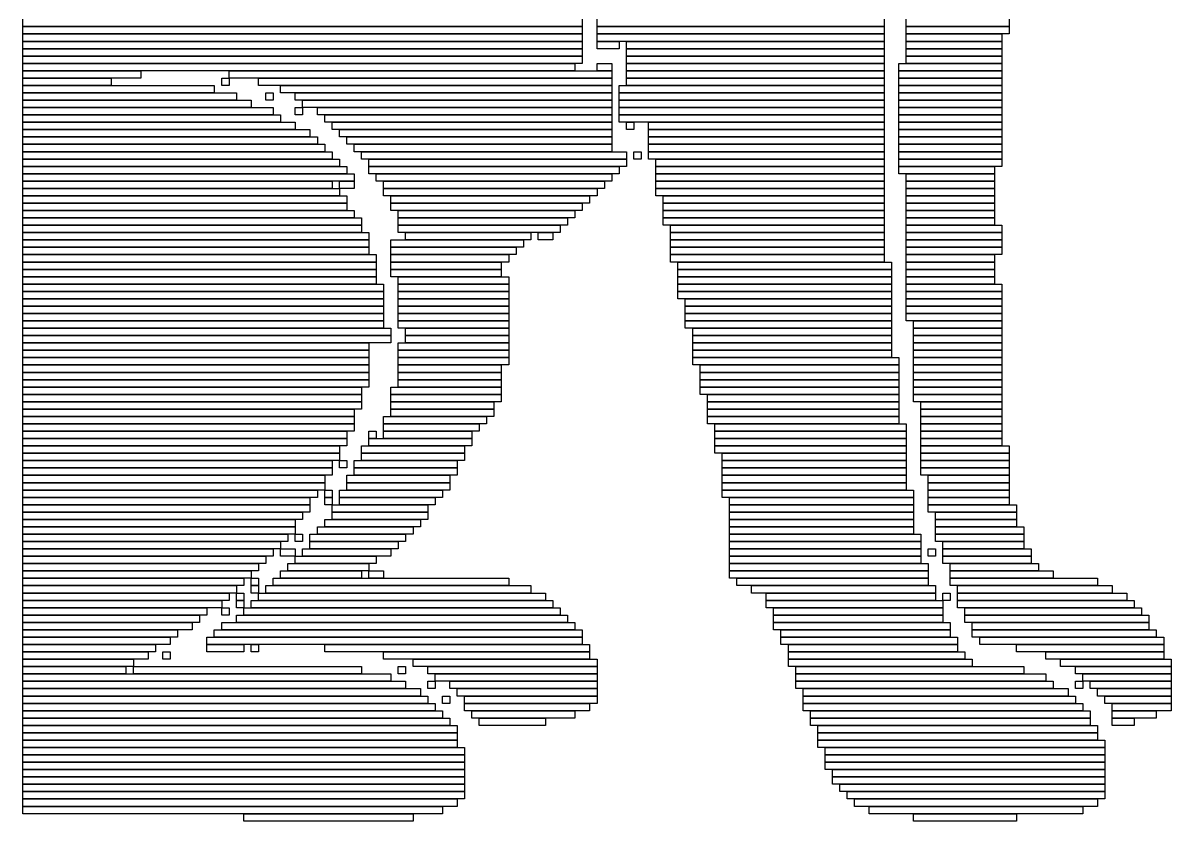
# Model space of a CAD drawing. Extents: x 414 to 589, y 325 to 686.
# Drawn here: x 414 to 570, y 325 to 433.5 of the extents above; entities that cross this region are included whole.
import ezdxf

# ---------------------------------------------------------------- set-up
doc = ezdxf.new("R2010")
doc.units = 0

msp = doc.modelspace()

# ---------------------------------------------------------------- linework, layer by layer
for p, q in [((414, 433), (414, 434)), ((490, 434), (490, 433)), ((492, 433), (492, 434)), ((531, 434), (531, 433)), ((534, 433), (534, 434)), ((548, 434), (548, 433)), ((490, 433), (414, 433)), ((414, 433), (490, 433)), ((414, 432), (414, 433)), ((490, 433), (490, 432)), ((531, 433), (492, 433)), ((492, 433), (531, 433)), ((492, 432), (492, 433)), ((531, 433), (531, 432)), ((548, 433), (534, 433)), ((534, 433), (548, 433)), ((534, 432), (534, 433)), ((548, 433), (548, 432)), ((490, 432), (414, 432)), ((414, 432), (490, 432)), ((414, 431), (414, 432)), ((490, 431), (414, 431)), ((414, 431), (490, 431)), ((414, 430), (414, 431)), ((490, 432), (490, 431)), ((490, 431), (490, 430)), ((531, 432), (492, 432)), ((492, 432), (531, 432)), ((492, 431), (492, 432)), ((531, 431), (492, 431)), ((492, 431), (495, 431)), ((492, 430), (492, 431)), ((495, 431), (495, 430)), ((496, 431), (531, 431)), ((496, 430), (496, 431)), ((531, 432), (531, 431)), ((531, 431), (531, 430)), ((548, 432), (534, 432)), ((534, 432), (547, 432)), ((534, 431), (534, 432)), ((547, 431), (534, 431)), ((534, 431), (547, 431)), ((534, 430), (534, 431)), ((547, 432), (547, 431)), ((547, 431), (547, 430)), ((490, 430), (414, 430)), ((414, 430), (490, 430)), ((414, 429), (414, 430)), ((490, 429), (414, 429)), ((414, 429), (490, 429)), ((414, 428), (414, 429)), ((490, 430), (490, 429)), ((490, 429), (490, 428)), ((495, 430), (492, 430)), ((531, 430), (496, 430)), ((496, 430), (531, 430)), ((496, 429), (496, 430)), ((531, 429), (496, 429)), ((496, 429), (531, 429)), ((496, 428), (496, 429)), ((531, 430), (531, 429)), ((531, 429), (531, 428)), ((547, 430), (534, 430)), ((534, 430), (547, 430)), ((534, 429), (534, 430)), ((547, 429), (534, 429)), ((534, 429), (547, 429)), ((534, 428), (534, 429)), ((547, 430), (547, 429)), ((547, 429), (547, 428)), ((490, 428), (414, 428)), ((414, 428), (489, 428)), ((414, 427), (414, 428)), ((489, 428), (489, 427)), ((492, 428), (494, 428)), ((492, 427), (492, 428)), ((494, 428), (494, 427)), ((531, 428), (496, 428)), ((496, 428), (531, 428)), ((496, 427), (496, 428)), ((531, 428), (531, 427)), ((533, 428), (547, 428)), ((533, 427), (533, 428)), ((547, 428), (534, 428)), ((547, 428), (547, 427)), ((489, 427), (414, 427)), ((414, 427), (430, 427)), ((414, 426), (414, 427)), ((430, 426), (414, 426)), ((414, 426), (426, 426)), ((414, 425), (414, 426)), ((426, 426), (426, 425)), ((430, 427), (430, 426)), ((441, 426), (442, 426)), ((441, 425), (441, 426)), ((442, 427), (494, 427)), ((442, 426), (442, 427)), ((494, 426), (442, 426)), ((442, 426), (442, 425)), ((446, 426), (494, 426)), ((446, 425), (446, 426)), ((494, 427), (492, 427)), ((494, 427), (494, 426)), ((494, 426), (494, 425)), ((531, 427), (496, 427)), ((496, 427), (531, 427)), ((496, 426), (496, 427)), ((531, 426), (496, 426)), ((496, 426), (531, 426)), ((496, 425), (496, 426)), ((531, 427), (531, 426)), ((531, 426), (531, 425)), ((547, 427), (533, 427)), ((533, 427), (547, 427)), ((533, 426), (533, 427)), ((547, 426), (533, 426)), ((533, 426), (547, 426)), ((533, 425), (533, 426)), ((547, 427), (547, 426)), ((547, 426), (547, 425)), ((426, 425), (414, 425)), ((414, 425), (440, 425)), ((414, 424), (414, 425)), ((440, 425), (440, 424)), ((442, 425), (441, 425)), ((494, 425), (446, 425)), ((449, 425), (494, 425)), ((449, 424), (449, 425)), ((494, 425), (494, 424)), ((495, 425), (531, 425)), ((495, 424), (495, 425)), ((531, 425), (496, 425)), ((531, 425), (531, 424)), ((547, 425), (533, 425)), ((533, 425), (547, 425)), ((533, 424), (533, 425)), ((547, 425), (547, 424)), ((440, 424), (414, 424)), ((414, 424), (443, 424)), ((414, 423), (414, 424)), ((443, 423), (414, 423)), ((414, 423), (445, 423)), ((414, 422), (414, 423)), ((443, 424), (443, 423)), ((445, 423), (445, 422)), ((447, 424), (448, 424)), ((447, 423), (447, 424)), ((448, 423), (447, 423)), ((448, 424), (448, 423)), ((494, 424), (449, 424)), ((451, 424), (494, 424)), ((451, 423), (451, 424)), ((494, 423), (451, 423)), ((452, 423), (494, 423)), ((452, 422), (452, 423)), ((494, 424), (494, 423)), ((494, 423), (494, 422)), ((531, 424), (495, 424)), ((495, 424), (531, 424)), ((495, 423), (495, 424)), ((531, 423), (495, 423)), ((495, 423), (531, 423)), ((495, 422), (495, 423)), ((531, 424), (531, 423)), ((531, 423), (531, 422)), ((547, 424), (533, 424)), ((533, 424), (547, 424)), ((533, 423), (533, 424)), ((547, 423), (533, 423)), ((533, 423), (547, 423)), ((533, 422), (533, 423)), ((547, 424), (547, 423)), ((547, 423), (547, 422)), ((445, 422), (414, 422)), ((414, 422), (448, 422)), ((414, 421), (414, 422)), ((448, 422), (448, 421)), ((451, 422), (452, 422)), ((451, 421), (451, 422)), ((494, 422), (452, 422)), ((452, 422), (452, 421)), ((454, 422), (494, 422)), ((454, 421), (454, 422)), ((494, 422), (494, 421)), ((531, 422), (495, 422)), ((495, 422), (531, 422)), ((495, 421), (495, 422)), ((531, 422), (531, 421)), ((547, 422), (533, 422)), ((533, 422), (547, 422)), ((533, 421), (533, 422)), ((547, 422), (547, 421)), ((448, 421), (414, 421)), ((414, 421), (449, 421)), ((414, 420), (414, 421)), ((449, 420), (414, 420)), ((414, 420), (451, 420)), ((414, 419), (414, 420)), ((449, 421), (449, 420)), ((452, 421), (451, 421)), ((451, 420), (451, 419)), ((494, 421), (454, 421)), ((455, 421), (494, 421)), ((455, 420), (455, 421)), ((494, 420), (455, 420)), ((456, 420), (494, 420)), ((456, 419), (456, 420)), ((494, 421), (494, 420)), ((494, 420), (494, 419)), ((531, 421), (495, 421)), ((495, 421), (531, 421)), ((495, 420), (495, 421)), ((531, 420), (495, 420)), ((496, 420), (497, 420)), ((496, 419), (496, 420)), ((497, 420), (497, 419)), ((499, 420), (531, 420)), ((499, 419), (499, 420)), ((531, 421), (531, 420)), ((531, 420), (531, 419)), ((547, 421), (533, 421)), ((533, 421), (547, 421)), ((533, 420), (533, 421)), ((547, 420), (533, 420)), ((533, 420), (547, 420)), ((533, 419), (533, 420)), ((547, 421), (547, 420)), ((547, 420), (547, 419)), ((451, 419), (414, 419)), ((414, 419), (453, 419)), ((414, 418), (414, 419)), ((453, 419), (453, 418)), ((494, 419), (456, 419)), ((457, 419), (494, 419)), ((457, 418), (457, 419)), ((494, 419), (494, 418)), ((497, 419), (496, 419)), ((531, 419), (499, 419)), ((499, 419), (531, 419)), ((499, 418), (499, 419)), ((531, 419), (531, 418)), ((547, 419), (533, 419)), ((533, 419), (547, 419)), ((533, 418), (533, 419)), ((547, 419), (547, 418)), ((453, 418), (414, 418)), ((414, 418), (454, 418)), ((414, 417), (414, 418)), ((454, 417), (414, 417)), ((414, 417), (455, 417)), ((414, 416), (414, 417)), ((454, 418), (454, 417)), ((455, 417), (455, 416)), ((494, 418), (457, 418)), ((458, 418), (494, 418)), ((458, 417), (458, 418)), ((494, 417), (458, 417)), ((459, 417), (494, 417)), ((459, 416), (459, 417)), ((494, 418), (494, 417)), ((494, 417), (494, 416)), ((531, 418), (499, 418)), ((499, 418), (531, 418)), ((499, 417), (499, 418)), ((531, 417), (499, 417)), ((499, 417), (531, 417)), ((499, 416), (499, 417)), ((531, 418), (531, 417)), ((531, 417), (531, 416)), ((547, 418), (533, 418)), ((533, 418), (547, 418)), ((533, 417), (533, 418)), ((547, 417), (533, 417)), ((533, 417), (547, 417)), ((533, 416), (533, 417)), ((547, 418), (547, 417)), ((547, 417), (547, 416)), ((455, 416), (414, 416)), ((414, 416), (456, 416)), ((414, 415), (414, 416)), ((456, 415), (414, 415)), ((414, 415), (457, 415)), ((414, 414), (414, 415)), ((456, 416), (456, 415)), ((457, 415), (457, 414)), ((494, 416), (459, 416)), ((460, 416), (496, 416)), ((460, 415), (460, 416)), ((496, 415), (460, 415)), ((461, 415), (496, 415)), ((461, 414), (461, 415)), ((496, 416), (496, 415)), ((496, 415), (496, 414)), ((497, 416), (498, 416)), ((497, 415), (497, 416)), ((498, 415), (497, 415)), ((498, 416), (498, 415)), ((531, 416), (499, 416)), ((499, 416), (531, 416)), ((499, 415), (499, 416)), ((531, 415), (499, 415)), ((500, 415), (531, 415)), ((500, 414), (500, 415)), ((531, 416), (531, 415)), ((531, 415), (531, 414)), ((547, 416), (533, 416)), ((533, 416), (547, 416)), ((533, 415), (533, 416)), ((547, 415), (533, 415)), ((533, 415), (547, 415)), ((533, 414), (533, 415)), ((547, 416), (547, 415)), ((547, 415), (547, 414)), ((457, 414), (414, 414)), ((414, 414), (458, 414)), ((414, 413), (414, 414)), ((458, 414), (458, 413)), ((496, 414), (461, 414)), ((461, 414), (495, 414)), ((461, 413), (461, 414)), ((495, 414), (495, 413)), ((531, 414), (500, 414)), ((500, 414), (531, 414)), ((500, 413), (500, 414)), ((531, 414), (531, 413)), ((547, 414), (533, 414)), ((533, 414), (546, 414)), ((533, 413), (533, 414)), ((546, 414), (546, 413)), ((458, 413), (414, 413)), ((414, 413), (459, 413)), ((414, 412), (414, 413)), ((459, 412), (414, 412)), ((414, 412), (456, 412)), ((414, 411), (414, 412)), ((456, 412), (456, 411)), ((457, 412), (459, 412)), ((457, 411), (457, 412)), ((459, 413), (459, 412)), ((459, 412), (459, 411)), ((495, 413), (461, 413)), ((462, 413), (494, 413)), ((462, 412), (462, 413)), ((494, 412), (462, 412)), ((463, 412), (493, 412)), ((463, 411), (463, 412)), ((493, 412), (493, 411)), ((494, 413), (494, 412)), ((531, 413), (500, 413)), ((500, 413), (531, 413)), ((500, 412), (500, 413)), ((531, 412), (500, 412)), ((500, 412), (531, 412)), ((500, 411), (500, 412)), ((531, 413), (531, 412)), ((531, 412), (531, 411)), ((546, 413), (533, 413)), ((534, 413), (546, 413)), ((534, 412), (534, 413)), ((546, 412), (534, 412)), ((534, 412), (546, 412)), ((534, 411), (534, 412)), ((546, 413), (546, 412)), ((546, 412), (546, 411)), ((456, 411), (414, 411)), ((414, 411), (457, 411)), ((414, 410), (414, 411)), ((459, 411), (457, 411)), ((457, 411), (457, 410)), ((493, 411), (463, 411)), ((463, 411), (492, 411)), ((463, 410), (463, 411)), ((492, 411), (492, 410)), ((531, 411), (500, 411)), ((500, 411), (531, 411)), ((500, 410), (500, 411)), ((531, 411), (531, 410)), ((546, 411), (534, 411)), ((534, 411), (546, 411)), ((534, 410), (534, 411)), ((546, 411), (546, 410)), ((457, 410), (414, 410)), ((414, 410), (458, 410)), ((414, 409), (414, 410)), ((458, 409), (414, 409)), ((414, 409), (458, 409)), ((414, 408), (414, 409)), ((458, 410), (458, 409)), ((458, 409), (458, 408)), ((492, 410), (463, 410)), ((464, 410), (491, 410)), ((464, 409), (464, 410)), ((491, 409), (464, 409)), ((464, 409), (490, 409)), ((464, 408), (464, 409)), ((490, 409), (490, 408)), ((491, 410), (491, 409)), ((531, 410), (500, 410)), ((501, 410), (531, 410)), ((501, 409), (501, 410)), ((531, 409), (501, 409)), ((501, 409), (531, 409)), ((501, 408), (501, 409)), ((531, 410), (531, 409)), ((531, 409), (531, 408)), ((546, 410), (534, 410)), ((534, 410), (546, 410)), ((534, 409), (534, 410)), ((546, 409), (534, 409)), ((534, 409), (546, 409)), ((534, 408), (534, 409)), ((546, 410), (546, 409)), ((546, 409), (546, 408)), ((458, 408), (414, 408)), ((414, 408), (459, 408)), ((414, 407), (414, 408)), ((459, 408), (459, 407)), ((490, 408), (464, 408)), ((465, 408), (489, 408)), ((465, 407), (465, 408)), ((489, 408), (489, 407)), ((531, 408), (501, 408)), ((501, 408), (531, 408)), ((501, 407), (501, 408)), ((531, 408), (531, 407)), ((546, 408), (534, 408)), ((534, 408), (546, 408)), ((534, 407), (534, 408)), ((546, 408), (546, 407)), ((459, 407), (414, 407)), ((414, 407), (460, 407)), ((414, 406), (414, 407)), ((460, 406), (414, 406)), ((414, 406), (460, 406)), ((414, 405), (414, 406)), ((460, 407), (460, 406)), ((460, 406), (460, 405)), ((489, 407), (465, 407)), ((465, 407), (488, 407)), ((465, 406), (465, 407)), ((488, 406), (465, 406)), ((465, 406), (487, 406)), ((465, 405), (465, 406)), ((487, 406), (487, 405)), ((488, 407), (488, 406)), ((531, 407), (501, 407)), ((501, 407), (531, 407)), ((501, 406), (501, 407)), ((531, 406), (501, 406)), ((502, 406), (531, 406)), ((502, 405), (502, 406)), ((531, 407), (531, 406)), ((531, 406), (531, 405)), ((546, 407), (534, 407)), ((534, 407), (546, 407)), ((534, 406), (534, 407)), ((546, 406), (534, 406)), ((534, 406), (547, 406)), ((534, 405), (534, 406)), ((546, 407), (546, 406)), ((547, 406), (547, 405)), ((460, 405), (414, 405)), ((414, 405), (461, 405)), ((414, 404), (414, 405)), ((461, 405), (461, 404)), ((487, 405), (465, 405)), ((466, 405), (483, 405)), ((466, 404), (466, 405)), ((483, 405), (483, 404)), ((484, 405), (486, 405)), ((484, 404), (484, 405)), ((486, 405), (486, 404)), ((531, 405), (502, 405)), ((502, 405), (531, 405)), ((502, 404), (502, 405)), ((531, 405), (531, 404)), ((547, 405), (534, 405)), ((534, 405), (547, 405)), ((534, 404), (534, 405)), ((547, 405), (547, 404)), ((461, 404), (414, 404)), ((414, 404), (461, 404)), ((414, 403), (414, 404)), ((461, 403), (414, 403)), ((414, 403), (461, 403)), ((414, 402), (414, 403)), ((461, 404), (461, 403)), ((461, 403), (461, 402)), ((464, 404), (482, 404)), ((464, 403), (464, 404)), ((482, 403), (464, 403)), ((464, 403), (481, 403)), ((464, 402), (464, 403)), ((483, 404), (466, 404)), ((481, 403), (481, 402)), ((482, 404), (482, 403)), ((486, 404), (484, 404)), ((531, 404), (502, 404)), ((502, 404), (531, 404)), ((502, 403), (502, 404)), ((531, 403), (502, 403)), ((502, 403), (531, 403)), ((502, 402), (502, 403)), ((531, 404), (531, 403)), ((531, 403), (531, 402)), ((547, 404), (534, 404)), ((534, 404), (547, 404)), ((534, 403), (534, 404)), ((547, 403), (534, 403)), ((534, 403), (547, 403)), ((534, 402), (534, 403)), ((547, 404), (547, 403)), ((547, 403), (547, 402)), ((461, 402), (414, 402)), ((414, 402), (462, 402)), ((414, 401), (414, 402)), ((462, 401), (414, 401)), ((414, 401), (462, 401)), ((414, 400), (414, 401)), ((462, 402), (462, 401)), ((462, 401), (462, 400)), ((481, 402), (464, 402)), ((464, 402), (480, 402)), ((464, 401), (464, 402)), ((480, 401), (464, 401)), ((464, 401), (479, 401)), ((464, 400), (464, 401)), ((479, 401), (479, 400)), ((480, 402), (480, 401)), ((531, 402), (502, 402)), ((502, 402), (531, 402)), ((502, 401), (502, 402)), ((531, 401), (502, 401)), ((503, 401), (532, 401)), ((503, 400), (503, 401)), ((531, 402), (531, 401)), ((532, 401), (532, 400)), ((547, 402), (534, 402)), ((534, 402), (546, 402)), ((534, 401), (534, 402)), ((546, 401), (534, 401)), ((534, 401), (546, 401)), ((534, 400), (534, 401)), ((546, 402), (546, 401)), ((546, 401), (546, 400)), ((462, 400), (414, 400)), ((414, 400), (462, 400)), ((414, 399), (414, 400)), ((462, 400), (462, 399)), ((479, 400), (464, 400)), ((464, 400), (479, 400)), ((464, 399), (464, 400)), ((479, 400), (479, 399)), ((532, 400), (503, 400)), ((503, 400), (532, 400)), ((503, 399), (503, 400)), ((532, 400), (532, 399)), ((546, 400), (534, 400)), ((534, 400), (546, 400)), ((534, 399), (534, 400)), ((546, 400), (546, 399)), ((462, 399), (414, 399)), ((414, 399), (462, 399)), ((414, 398), (414, 399)), ((462, 398), (414, 398)), ((414, 398), (463, 398)), ((414, 397), (414, 398)), ((462, 399), (462, 398)), ((463, 398), (463, 397)), ((479, 399), (464, 399)), ((465, 399), (480, 399)), ((465, 398), (465, 399)), ((480, 398), (465, 398)), ((465, 398), (480, 398)), ((465, 397), (465, 398)), ((480, 399), (480, 398)), ((480, 398), (480, 397)), ((532, 399), (503, 399)), ((503, 399), (532, 399)), ((503, 398), (503, 399)), ((532, 398), (503, 398)), ((503, 398), (532, 398)), ((503, 397), (503, 398)), ((532, 399), (532, 398)), ((532, 398), (532, 397)), ((546, 399), (534, 399)), ((534, 399), (546, 399)), ((534, 398), (534, 399)), ((546, 398), (534, 398)), ((534, 398), (547, 398)), ((534, 397), (534, 398)), ((546, 399), (546, 398)), ((547, 398), (547, 397)), ((463, 397), (414, 397)), ((414, 397), (463, 397)), ((414, 396), (414, 397)), ((463, 397), (463, 396)), ((480, 397), (465, 397)), ((465, 397), (480, 397)), ((465, 396), (465, 397)), ((480, 397), (480, 396)), ((532, 397), (503, 397)), ((503, 397), (532, 397)), ((503, 396), (503, 397)), ((532, 397), (532, 396)), ((547, 397), (534, 397)), ((534, 397), (547, 397)), ((534, 396), (534, 397)), ((547, 397), (547, 396)), ((463, 396), (414, 396)), ((414, 396), (463, 396)), ((414, 395), (414, 396)), ((463, 395), (414, 395)), ((414, 395), (463, 395)), ((414, 394), (414, 395)), ((463, 396), (463, 395)), ((463, 395), (463, 394)), ((480, 396), (465, 396)), ((465, 396), (480, 396)), ((465, 395), (465, 396)), ((480, 395), (465, 395)), ((465, 395), (480, 395)), ((465, 394), (465, 395)), ((480, 396), (480, 395)), ((480, 395), (480, 394)), ((532, 396), (503, 396)), ((504, 396), (532, 396)), ((504, 395), (504, 396)), ((532, 395), (504, 395)), ((504, 395), (532, 395)), ((504, 394), (504, 395)), ((532, 396), (532, 395)), ((532, 395), (532, 394)), ((547, 396), (534, 396)), ((534, 396), (547, 396)), ((534, 395), (534, 396)), ((547, 395), (534, 395)), ((534, 395), (547, 395)), ((534, 394), (534, 395)), ((547, 396), (547, 395)), ((547, 395), (547, 394)), ((463, 394), (414, 394)), ((414, 394), (463, 394)), ((414, 393), (414, 394)), ((463, 394), (463, 393)), ((480, 394), (465, 394)), ((465, 394), (480, 394)), ((465, 393), (465, 394)), ((480, 394), (480, 393)), ((532, 394), (504, 394)), ((504, 394), (532, 394)), ((504, 393), (504, 394)), ((532, 394), (532, 393)), ((547, 394), (534, 394)), ((534, 394), (547, 394)), ((534, 393), (534, 394)), ((547, 394), (547, 393)), ((463, 393), (414, 393)), ((414, 393), (463, 393)), ((414, 392), (414, 393)), ((463, 392), (414, 392)), ((414, 392), (464, 392)), ((414, 391), (414, 392)), ((463, 393), (463, 392)), ((464, 392), (464, 391)), ((480, 393), (465, 393)), ((465, 393), (480, 393)), ((465, 392), (465, 393)), ((480, 392), (465, 392)), ((466, 392), (480, 392)), ((466, 391), (466, 392)), ((480, 393), (480, 392)), ((480, 392), (480, 391)), ((532, 393), (504, 393)), ((504, 393), (532, 393)), ((504, 392), (504, 393)), ((532, 392), (504, 392)), ((505, 392), (532, 392)), ((505, 391), (505, 392)), ((532, 393), (532, 392)), ((532, 392), (532, 391)), ((547, 393), (534, 393)), ((535, 393), (547, 393)), ((535, 392), (535, 393)), ((547, 392), (535, 392)), ((535, 392), (547, 392)), ((535, 391), (535, 392)), ((547, 393), (547, 392)), ((547, 392), (547, 391)), ((464, 391), (414, 391)), ((414, 391), (464, 391)), ((414, 390), (414, 391)), ((464, 390), (414, 390)), ((414, 390), (461, 390)), ((414, 389), (414, 390)), ((461, 390), (461, 389)), ((464, 391), (464, 390)), ((465, 390), (480, 390)), ((465, 389), (465, 390)), ((480, 391), (466, 391)), ((466, 391), (480, 391)), ((466, 390), (466, 391)), ((480, 390), (466, 390)), ((480, 391), (480, 390)), ((480, 390), (480, 389)), ((532, 391), (505, 391)), ((505, 391), (532, 391)), ((505, 390), (505, 391)), ((532, 390), (505, 390)), ((505, 390), (532, 390)), ((505, 389), (505, 390)), ((532, 391), (532, 390)), ((532, 390), (532, 389)), ((547, 391), (535, 391)), ((535, 391), (547, 391)), ((535, 390), (535, 391)), ((547, 390), (535, 390)), ((535, 390), (547, 390)), ((535, 389), (535, 390)), ((547, 391), (547, 390)), ((547, 390), (547, 389)), ((461, 389), (414, 389)), ((414, 389), (461, 389)), ((414, 388), (414, 389)), ((461, 389), (461, 388)), ((480, 389), (465, 389)), ((465, 389), (480, 389)), ((465, 388), (465, 389)), ((480, 389), (480, 388)), ((532, 389), (505, 389)), ((505, 389), (532, 389)), ((505, 388), (505, 389)), ((532, 389), (532, 388)), ((547, 389), (535, 389)), ((535, 389), (547, 389)), ((535, 388), (535, 389)), ((547, 389), (547, 388)), ((461, 388), (414, 388)), ((414, 388), (461, 388)), ((414, 387), (414, 388)), ((461, 387), (414, 387)), ((414, 387), (461, 387)), ((414, 386), (414, 387)), ((461, 388), (461, 387)), ((461, 387), (461, 386)), ((480, 388), (465, 388)), ((465, 388), (480, 388)), ((465, 387), (465, 388)), ((480, 387), (465, 387)), ((465, 387), (479, 387)), ((465, 386), (465, 387)), ((479, 387), (479, 386)), ((480, 388), (480, 387)), ((532, 388), (505, 388)), ((505, 388), (533, 388)), ((505, 387), (505, 388)), ((533, 387), (505, 387)), ((506, 387), (533, 387)), ((506, 386), (506, 387)), ((533, 388), (533, 387)), ((533, 387), (533, 386)), ((547, 388), (535, 388)), ((535, 388), (547, 388)), ((535, 387), (535, 388)), ((547, 387), (535, 387)), ((535, 387), (547, 387)), ((535, 386), (535, 387)), ((547, 388), (547, 387)), ((547, 387), (547, 386)), ((461, 386), (414, 386)), ((414, 386), (461, 386)), ((414, 385), (414, 386)), ((461, 386), (461, 385)), ((479, 386), (465, 386)), ((465, 386), (479, 386)), ((465, 385), (465, 386)), ((479, 386), (479, 385)), ((533, 386), (506, 386)), ((506, 386), (533, 386)), ((506, 385), (506, 386)), ((533, 386), (533, 385)), ((547, 386), (535, 386)), ((535, 386), (547, 386)), ((535, 385), (535, 386)), ((547, 386), (547, 385)), ((461, 385), (414, 385)), ((414, 385), (461, 385)), ((414, 384), (414, 385)), ((461, 384), (414, 384)), ((414, 384), (460, 384)), ((414, 383), (414, 384)), ((460, 384), (460, 383)), ((461, 385), (461, 384)), ((464, 384), (479, 384)), ((464, 383), (464, 384)), ((479, 385), (465, 385)), ((465, 385), (479, 385)), ((465, 384), (465, 385)), ((479, 384), (465, 384)), ((479, 385), (479, 384)), ((479, 384), (479, 383)), ((533, 385), (506, 385)), ((506, 385), (533, 385)), ((506, 384), (506, 385)), ((533, 384), (506, 384)), ((506, 384), (533, 384)), ((506, 383), (506, 384)), ((533, 385), (533, 384)), ((533, 384), (533, 383)), ((547, 385), (535, 385)), ((535, 385), (547, 385)), ((535, 384), (535, 385)), ((547, 384), (535, 384)), ((535, 384), (547, 384)), ((535, 383), (535, 384)), ((547, 385), (547, 384)), ((547, 384), (547, 383)), ((460, 383), (414, 383)), ((414, 383), (460, 383)), ((414, 382), (414, 383)), ((460, 383), (460, 382)), ((479, 383), (464, 383)), ((464, 383), (479, 383)), ((464, 382), (464, 383)), ((479, 383), (479, 382)), ((533, 383), (506, 383)), ((507, 383), (533, 383)), ((507, 382), (507, 383)), ((533, 383), (533, 382)), ((547, 383), (535, 383)), ((535, 383), (547, 383)), ((535, 382), (535, 383)), ((547, 383), (547, 382)), ((460, 382), (414, 382)), ((414, 382), (460, 382)), ((414, 381), (414, 382)), ((460, 381), (414, 381)), ((414, 381), (459, 381)), ((414, 380), (414, 381)), ((459, 381), (459, 380)), ((460, 382), (460, 381)), ((479, 382), (464, 382)), ((464, 382), (478, 382)), ((464, 381), (464, 382)), ((478, 381), (464, 381)), ((464, 381), (478, 381)), ((464, 380), (464, 381)), ((478, 382), (478, 381)), ((478, 381), (478, 380)), ((533, 382), (507, 382)), ((507, 382), (533, 382)), ((507, 381), (507, 382)), ((533, 381), (507, 381)), ((507, 381), (533, 381)), ((507, 380), (507, 381)), ((533, 382), (533, 381)), ((533, 381), (533, 380)), ((547, 382), (535, 382)), ((536, 382), (547, 382)), ((536, 381), (536, 382)), ((547, 381), (536, 381)), ((536, 381), (547, 381)), ((536, 380), (536, 381)), ((547, 382), (547, 381)), ((547, 381), (547, 380)), ((459, 380), (414, 380)), ((414, 380), (459, 380)), ((414, 379), (414, 380)), ((459, 380), (459, 379)), ((463, 380), (477, 380)), ((463, 379), (463, 380)), ((478, 380), (464, 380)), ((477, 380), (477, 379)), ((533, 380), (507, 380)), ((507, 380), (533, 380)), ((507, 379), (507, 380)), ((533, 380), (533, 379)), ((547, 380), (536, 380)), ((536, 380), (547, 380)), ((536, 379), (536, 380)), ((547, 380), (547, 379)), ((459, 379), (414, 379)), ((414, 379), (459, 379)), ((414, 378), (414, 379)), ((459, 378), (414, 378)), ((414, 378), (458, 378)), ((414, 377), (414, 378)), ((458, 378), (458, 377)), ((459, 379), (459, 378)), ((461, 378), (462, 378)), ((461, 377), (461, 378)), ((462, 378), (462, 377)), ((477, 379), (463, 379)), ((463, 379), (476, 379)), ((463, 378), (463, 379)), ((476, 378), (463, 378)), ((463, 378), (475, 378)), ((463, 377), (463, 378)), ((475, 378), (475, 377)), ((476, 379), (476, 378)), ((533, 379), (507, 379)), ((508, 379), (534, 379)), ((508, 378), (508, 379)), ((534, 378), (508, 378)), ((508, 378), (534, 378)), ((508, 377), (508, 378)), ((534, 379), (534, 378)), ((534, 378), (534, 377)), ((547, 379), (536, 379)), ((536, 379), (547, 379)), ((536, 378), (536, 379)), ((547, 378), (536, 378)), ((536, 378), (547, 378)), ((536, 377), (536, 378)), ((547, 379), (547, 378)), ((547, 378), (547, 377)), ((458, 377), (414, 377)), ((414, 377), (458, 377)), ((414, 376), (414, 377)), ((458, 376), (414, 376)), ((414, 376), (457, 376)), ((414, 375), (414, 376)), ((457, 376), (457, 375)), ((458, 377), (458, 376)), ((460, 376), (474, 376)), ((460, 375), (460, 376)), ((462, 377), (461, 377)), ((461, 377), (475, 377)), ((461, 376), (461, 377)), ((475, 376), (461, 376)), ((475, 377), (463, 377)), ((474, 376), (474, 375)), ((475, 377), (475, 376)), ((534, 377), (508, 377)), ((508, 377), (534, 377)), ((508, 376), (508, 377)), ((534, 376), (508, 376)), ((508, 376), (534, 376)), ((508, 375), (508, 376)), ((534, 377), (534, 376)), ((534, 376), (534, 375)), ((547, 377), (536, 377)), ((536, 377), (547, 377)), ((536, 376), (536, 377)), ((547, 376), (536, 376)), ((536, 376), (548, 376)), ((536, 375), (536, 376)), ((547, 377), (547, 376)), ((548, 376), (548, 375)), ((457, 375), (414, 375)), ((414, 375), (457, 375)), ((414, 374), (414, 375)), ((457, 375), (457, 374)), ((474, 375), (460, 375)), ((460, 375), (474, 375)), ((460, 374), (460, 375)), ((474, 375), (474, 374)), ((534, 375), (508, 375)), ((509, 375), (534, 375)), ((509, 374), (509, 375)), ((534, 375), (534, 374)), ((548, 375), (536, 375)), ((536, 375), (548, 375)), ((536, 374), (536, 375)), ((548, 375), (548, 374)), ((457, 374), (414, 374)), ((414, 374), (456, 374)), ((414, 373), (414, 374)), ((456, 373), (414, 373)), ((414, 373), (456, 373)), ((414, 372), (414, 373)), ((456, 374), (456, 373)), ((456, 373), (456, 372)), ((457, 374), (458, 374)), ((457, 373), (457, 374)), ((458, 373), (457, 373)), ((458, 374), (458, 373)), ((459, 374), (473, 374)), ((459, 373), (459, 374)), ((473, 373), (459, 373)), ((459, 373), (473, 373)), ((459, 372), (459, 373)), ((474, 374), (460, 374)), ((473, 374), (473, 373)), ((473, 373), (473, 372)), ((534, 374), (509, 374)), ((509, 374), (534, 374)), ((509, 373), (509, 374)), ((534, 373), (509, 373)), ((509, 373), (534, 373)), ((509, 372), (509, 373)), ((534, 374), (534, 373)), ((534, 373), (534, 372)), ((548, 374), (536, 374)), ((536, 374), (548, 374)), ((536, 373), (536, 374)), ((548, 373), (536, 373)), ((536, 373), (548, 373)), ((536, 372), (536, 373)), ((548, 374), (548, 373)), ((548, 373), (548, 372)), ((456, 372), (414, 372)), ((414, 372), (455, 372)), ((414, 371), (414, 372)), ((455, 372), (455, 371)), ((458, 372), (472, 372)), ((458, 371), (458, 372)), ((473, 372), (459, 372)), ((472, 372), (472, 371)), ((534, 372), (509, 372)), ((509, 372), (534, 372)), ((509, 371), (509, 372)), ((534, 372), (534, 371)), ((548, 372), (536, 372)), ((537, 372), (548, 372)), ((537, 371), (537, 372)), ((548, 372), (548, 371)), ((455, 371), (414, 371)), ((414, 371), (455, 371)), ((414, 370), (414, 371)), ((455, 370), (414, 370)), ((414, 370), (454, 370)), ((414, 369), (414, 370)), ((454, 370), (454, 369)), ((455, 371), (455, 370)), ((455, 370), (456, 370)), ((455, 369), (455, 370)), ((456, 370), (456, 369)), ((457, 370), (471, 370)), ((457, 369), (457, 370)), ((472, 371), (458, 371)), ((458, 371), (472, 371)), ((458, 370), (458, 371)), ((472, 370), (458, 370)), ((471, 370), (471, 369)), ((472, 371), (472, 370)), ((534, 371), (509, 371)), ((509, 371), (534, 371)), ((509, 370), (509, 371)), ((534, 370), (509, 370)), ((509, 370), (535, 370)), ((509, 369), (509, 370)), ((534, 371), (534, 370)), ((535, 370), (535, 369)), ((548, 371), (537, 371)), ((537, 371), (548, 371)), ((537, 370), (537, 371)), ((548, 370), (537, 370)), ((537, 370), (548, 370)), ((537, 369), (537, 370)), ((548, 371), (548, 370)), ((548, 370), (548, 369)), ((454, 369), (414, 369)), ((414, 369), (453, 369)), ((414, 368), (414, 369)), ((453, 369), (453, 368)), ((456, 369), (455, 369)), ((455, 369), (456, 369)), ((455, 368), (455, 369)), ((456, 369), (456, 368)), ((471, 369), (457, 369)), ((457, 369), (470, 369)), ((457, 368), (457, 369)), ((470, 369), (470, 368)), ((535, 369), (509, 369)), ((510, 369), (535, 369)), ((510, 368), (510, 369)), ((535, 369), (535, 368)), ((548, 369), (537, 369)), ((537, 369), (548, 369)), ((537, 368), (537, 369)), ((548, 369), (548, 368)), ((453, 368), (414, 368)), ((414, 368), (453, 368)), ((414, 367), (414, 368)), ((453, 367), (414, 367)), ((414, 367), (452, 367)), ((414, 366), (414, 367)), ((452, 367), (452, 366)), ((453, 368), (453, 367)), ((456, 368), (455, 368)), ((456, 368), (469, 368)), ((456, 367), (456, 368)), ((469, 367), (456, 367)), ((456, 367), (469, 367)), ((456, 366), (456, 367)), ((470, 368), (457, 368)), ((469, 368), (469, 367)), ((469, 367), (469, 366)), ((535, 368), (510, 368)), ((510, 368), (535, 368)), ((510, 367), (510, 368)), ((535, 367), (510, 367)), ((510, 367), (535, 367)), ((510, 366), (510, 367)), ((535, 368), (535, 367)), ((535, 367), (535, 366)), ((548, 368), (537, 368)), ((537, 368), (549, 368)), ((537, 367), (537, 368)), ((549, 367), (537, 367)), ((538, 367), (549, 367)), ((538, 366), (538, 367)), ((549, 368), (549, 367)), ((549, 367), (549, 366)), ((452, 366), (414, 366)), ((414, 366), (451, 366)), ((414, 365), (414, 366)), ((451, 366), (451, 365)), ((455, 366), (468, 366)), ((455, 365), (455, 366)), ((469, 366), (456, 366)), ((468, 366), (468, 365)), ((535, 366), (510, 366)), ((510, 366), (535, 366)), ((510, 365), (510, 366)), ((535, 366), (535, 365)), ((549, 366), (538, 366)), ((538, 366), (549, 366)), ((538, 365), (538, 366)), ((549, 366), (549, 365)), ((451, 365), (414, 365)), ((414, 365), (451, 365)), ((414, 364), (414, 365)), ((451, 364), (414, 364)), ((414, 364), (450, 364)), ((414, 363), (414, 364)), ((450, 364), (450, 363)), ((451, 365), (451, 364)), ((451, 364), (452, 364)), ((451, 363), (451, 364)), ((452, 364), (452, 363)), ((453, 364), (466, 364)), ((453, 363), (453, 364)), ((454, 365), (467, 365)), ((454, 364), (454, 365)), ((467, 364), (454, 364)), ((468, 365), (455, 365)), ((466, 364), (466, 363)), ((467, 365), (467, 364)), ((535, 365), (510, 365)), ((510, 365), (535, 365)), ((510, 364), (510, 365)), ((535, 364), (510, 364)), ((510, 364), (536, 364)), ((510, 363), (510, 364)), ((535, 365), (535, 364)), ((536, 364), (536, 363)), ((549, 365), (538, 365)), ((538, 365), (550, 365)), ((538, 364), (538, 365)), ((550, 364), (538, 364)), ((538, 364), (550, 364)), ((538, 363), (538, 364)), ((550, 365), (550, 364)), ((550, 364), (550, 363)), ((450, 363), (414, 363)), ((414, 363), (449, 363)), ((414, 362), (414, 363)), ((449, 362), (414, 362)), ((414, 362), (448, 362)), ((414, 361), (414, 362)), ((448, 362), (448, 361)), ((449, 363), (449, 362)), ((449, 362), (451, 362)), ((449, 361), (449, 362)), ((452, 363), (451, 363)), ((451, 362), (451, 361)), ((452, 362), (464, 362)), ((452, 361), (452, 362)), ((466, 363), (453, 363)), ((453, 363), (465, 363)), ((453, 362), (453, 363)), ((465, 362), (453, 362)), ((464, 362), (464, 361)), ((465, 363), (465, 362)), ((536, 363), (510, 363)), ((510, 363), (536, 363)), ((510, 362), (510, 363)), ((536, 362), (510, 362)), ((510, 362), (536, 362)), ((510, 361), (510, 362)), ((536, 363), (536, 362)), ((536, 362), (536, 361)), ((537, 362), (538, 362)), ((537, 361), (537, 362)), ((550, 363), (538, 363)), ((538, 362), (538, 361)), ((539, 363), (550, 363)), ((539, 362), (539, 363)), ((550, 362), (539, 362)), ((539, 362), (551, 362)), ((539, 361), (539, 362)), ((550, 363), (550, 362)), ((551, 362), (551, 361)), ((448, 361), (414, 361)), ((414, 361), (447, 361)), ((414, 360), (414, 361)), ((447, 361), (447, 360)), ((451, 361), (449, 361)), ((451, 361), (462, 361)), ((451, 360), (451, 361)), ((464, 361), (452, 361)), ((462, 361), (462, 360)), ((536, 361), (510, 361)), ((510, 361), (536, 361)), ((510, 360), (510, 361)), ((536, 361), (536, 360)), ((538, 361), (537, 361)), ((551, 361), (539, 361)), ((539, 361), (551, 361)), ((539, 360), (539, 361)), ((551, 361), (551, 360)), ((447, 360), (414, 360)), ((414, 360), (446, 360)), ((414, 359), (414, 360)), ((446, 359), (414, 359)), ((414, 359), (445, 359)), ((414, 358), (414, 359)), ((445, 359), (445, 358)), ((446, 360), (446, 359)), ((449, 359), (460, 359)), ((449, 358), (449, 359)), ((450, 360), (461, 360)), ((450, 359), (450, 360)), ((461, 359), (450, 359)), ((462, 360), (451, 360)), ((460, 359), (460, 358)), ((461, 360), (461, 359)), ((461, 359), (463, 359)), ((461, 358), (461, 359)), ((463, 359), (463, 358)), ((536, 360), (510, 360)), ((510, 360), (537, 360)), ((510, 359), (510, 360)), ((537, 359), (510, 359)), ((510, 359), (537, 359)), ((510, 358), (510, 359)), ((537, 360), (537, 359)), ((537, 359), (537, 358)), ((551, 360), (539, 360)), ((540, 360), (552, 360)), ((540, 359), (540, 360)), ((552, 359), (540, 359)), ((540, 359), (554, 359)), ((540, 358), (540, 359)), ((552, 360), (552, 359)), ((554, 359), (554, 358)), ((445, 358), (414, 358)), ((414, 358), (444, 358)), ((414, 357), (414, 358)), ((444, 358), (444, 357)), ((445, 358), (446, 358)), ((445, 357), (445, 358)), ((446, 358), (446, 357)), ((448, 358), (480, 358)), ((448, 357), (448, 358)), ((460, 358), (449, 358)), ((463, 358), (461, 358)), ((480, 358), (480, 357)), ((537, 358), (510, 358)), ((511, 358), (537, 358)), ((511, 357), (511, 358)), ((537, 358), (537, 357)), ((554, 358), (540, 358)), ((540, 358), (560, 358)), ((540, 357), (540, 358)), ((560, 358), (560, 357)), ((444, 357), (414, 357)), ((414, 357), (443, 357)), ((414, 356), (414, 357)), ((443, 356), (414, 356)), ((414, 356), (442, 356)), ((414, 355), (414, 356)), ((442, 356), (442, 355)), ((443, 357), (443, 356)), ((443, 356), (444, 356)), ((443, 355), (443, 356)), ((444, 356), (444, 355)), ((446, 357), (445, 357)), ((445, 357), (446, 357)), ((445, 356), (445, 357)), ((446, 356), (445, 356)), ((446, 357), (446, 356)), ((446, 356), (485, 356)), ((446, 355), (446, 356)), ((447, 357), (483, 357)), ((447, 356), (447, 357)), ((483, 356), (447, 356)), ((480, 357), (448, 357)), ((483, 357), (483, 356)), ((485, 356), (485, 355)), ((537, 357), (511, 357)), ((513, 357), (538, 357)), ((513, 356), (513, 357)), ((538, 356), (513, 356)), ((515, 356), (538, 356)), ((515, 355), (515, 356)), ((538, 357), (538, 356)), ((538, 356), (538, 355)), ((539, 356), (540, 356)), ((539, 355), (539, 356)), ((560, 357), (540, 357)), ((540, 356), (540, 355)), ((541, 357), (562, 357)), ((541, 356), (541, 357)), ((562, 356), (541, 356)), ((541, 356), (564, 356)), ((541, 355), (541, 356)), ((562, 357), (562, 356)), ((564, 356), (564, 355)), ((442, 355), (414, 355)), ((414, 355), (441, 355)), ((414, 354), (414, 355)), ((441, 355), (441, 354)), ((444, 355), (443, 355)), ((443, 355), (444, 355)), ((443, 354), (443, 355)), ((444, 355), (444, 354)), ((445, 355), (486, 355)), ((445, 354), (445, 355)), ((485, 355), (446, 355)), ((486, 355), (486, 354)), ((538, 355), (515, 355)), ((515, 355), (539, 355)), ((515, 354), (515, 355)), ((540, 355), (539, 355)), ((539, 355), (539, 354)), ((564, 355), (541, 355)), ((541, 355), (565, 355)), ((541, 354), (541, 355)), ((565, 355), (565, 354)), ((441, 354), (414, 354)), ((414, 354), (439, 354)), ((414, 353), (414, 354)), ((439, 353), (414, 353)), ((414, 353), (438, 353)), ((414, 352), (414, 353)), ((438, 353), (438, 352)), ((439, 354), (439, 353)), ((441, 354), (442, 354)), ((441, 353), (441, 354)), ((442, 353), (441, 353)), ((442, 354), (442, 353)), ((444, 354), (443, 354)), ((443, 353), (488, 353)), ((443, 352), (443, 353)), ((444, 354), (487, 354)), ((444, 353), (444, 354)), ((487, 353), (444, 353)), ((486, 354), (445, 354)), ((487, 354), (487, 353)), ((488, 353), (488, 352)), ((539, 354), (515, 354)), ((516, 354), (539, 354)), ((516, 353), (516, 354)), ((539, 353), (516, 353)), ((516, 353), (539, 353)), ((516, 352), (516, 353)), ((539, 354), (539, 353)), ((539, 353), (539, 352)), ((565, 354), (541, 354)), ((542, 354), (566, 354)), ((542, 353), (542, 354)), ((566, 353), (542, 353)), ((542, 353), (567, 353)), ((542, 352), (542, 353)), ((566, 354), (566, 353)), ((567, 353), (567, 352)), ((438, 352), (414, 352)), ((414, 352), (437, 352)), ((414, 351), (414, 352)), ((437, 351), (414, 351)), ((414, 351), (435, 351)), ((414, 350), (414, 351)), ((435, 351), (435, 350)), ((437, 352), (437, 351)), ((440, 351), (490, 351)), ((440, 350), (440, 351)), ((441, 352), (489, 352)), ((441, 351), (441, 352)), ((489, 351), (441, 351)), ((488, 352), (443, 352)), ((489, 352), (489, 351)), ((490, 351), (490, 350)), ((539, 352), (516, 352)), ((516, 352), (540, 352)), ((516, 351), (516, 352)), ((540, 351), (516, 351)), ((517, 351), (540, 351)), ((517, 350), (517, 351)), ((540, 352), (540, 351)), ((540, 351), (540, 350)), ((567, 352), (542, 352)), ((543, 352), (567, 352)), ((543, 351), (543, 352)), ((567, 351), (543, 351)), ((543, 351), (568, 351)), ((543, 350), (543, 351)), ((567, 352), (567, 351)), ((568, 351), (568, 350)), ((435, 350), (414, 350)), ((414, 350), (434, 350)), ((414, 349), (414, 350)), ((434, 350), (434, 349)), ((439, 350), (490, 350)), ((439, 349), (439, 350)), ((490, 350), (440, 350)), ((490, 350), (490, 349)), ((540, 350), (517, 350)), ((517, 350), (541, 350)), ((517, 349), (517, 350)), ((541, 350), (541, 349)), ((568, 350), (543, 350)), ((544, 350), (569, 350)), ((544, 349), (544, 350)), ((569, 350), (569, 349)), ((434, 349), (414, 349)), ((414, 349), (432, 349)), ((414, 348), (414, 349)), ((432, 348), (414, 348)), ((414, 348), (431, 348)), ((414, 347), (414, 348)), ((431, 348), (431, 347)), ((432, 349), (432, 348)), ((433, 348), (434, 348)), ((433, 347), (433, 348)), ((434, 348), (434, 347)), ((490, 349), (439, 349)), ((439, 349), (444, 349)), ((439, 348), (439, 349)), ((444, 348), (439, 348)), ((444, 349), (444, 348)), ((445, 349), (446, 349)), ((445, 348), (445, 349)), ((446, 348), (445, 348)), ((446, 349), (446, 348)), ((455, 349), (491, 349)), ((455, 348), (455, 349)), ((491, 348), (455, 348)), ((463, 348), (491, 348)), ((463, 347), (463, 348)), ((491, 349), (491, 348)), ((491, 348), (491, 347)), ((541, 349), (517, 349)), ((518, 349), (541, 349)), ((518, 348), (518, 349)), ((541, 348), (518, 348)), ((518, 348), (542, 348)), ((518, 347), (518, 348)), ((541, 349), (541, 348)), ((542, 348), (542, 347)), ((569, 349), (544, 349)), ((549, 349), (569, 349)), ((549, 348), (549, 349)), ((569, 348), (549, 348)), ((553, 348), (569, 348)), ((553, 347), (553, 348)), ((569, 349), (569, 348)), ((569, 348), (569, 347)), ((431, 347), (414, 347)), ((414, 347), (429, 347)), ((414, 346), (414, 347)), ((429, 347), (429, 346)), ((434, 347), (433, 347)), ((491, 347), (463, 347)), ((467, 347), (492, 347)), ((467, 346), (467, 347)), ((492, 347), (492, 346)), ((542, 347), (518, 347)), ((518, 347), (543, 347)), ((518, 346), (518, 347)), ((543, 347), (543, 346)), ((569, 347), (553, 347)), ((555, 347), (570, 347)), ((555, 346), (555, 347)), ((570, 347), (570, 346)), ((429, 346), (414, 346)), ((414, 346), (428, 346)), ((414, 345), (414, 346)), ((428, 345), (414, 345)), ((414, 345), (464, 345)), ((414, 344), (414, 345)), ((428, 346), (428, 345)), ((429, 346), (460, 346)), ((429, 345), (429, 346)), ((460, 345), (429, 345)), ((460, 346), (460, 345)), ((464, 345), (464, 344)), ((465, 346), (466, 346)), ((465, 345), (465, 346)), ((466, 345), (465, 345)), ((466, 346), (466, 345)), ((492, 346), (467, 346)), ((469, 346), (492, 346)), ((469, 345), (469, 346)), ((492, 345), (469, 345)), ((470, 345), (492, 345)), ((470, 344), (470, 345)), ((492, 346), (492, 345)), ((492, 345), (492, 344)), ((543, 346), (518, 346)), ((519, 346), (550, 346)), ((519, 345), (519, 346)), ((550, 345), (519, 345)), ((519, 345), (553, 345)), ((519, 344), (519, 345)), ((550, 346), (550, 345)), ((553, 345), (553, 344)), ((570, 346), (555, 346)), ((557, 346), (570, 346)), ((557, 345), (557, 346)), ((570, 345), (557, 345)), ((558, 345), (570, 345)), ((558, 344), (558, 345)), ((570, 346), (570, 345)), ((570, 345), (570, 344)), ((464, 344), (414, 344)), ((414, 344), (466, 344)), ((414, 343), (414, 344)), ((466, 344), (466, 343)), ((469, 344), (470, 344)), ((469, 343), (469, 344)), ((492, 344), (470, 344)), ((470, 344), (470, 343)), ((472, 344), (492, 344)), ((472, 343), (472, 344)), ((492, 344), (492, 343)), ((553, 344), (519, 344)), ((519, 344), (554, 344)), ((519, 343), (519, 344)), ((554, 344), (554, 343)), ((557, 344), (558, 344)), ((557, 343), (557, 344)), ((570, 344), (558, 344)), ((558, 344), (558, 343)), ((559, 344), (570, 344)), ((559, 343), (559, 344)), ((570, 344), (570, 343)), ((466, 343), (414, 343)), ((414, 343), (468, 343)), ((414, 342), (414, 343)), ((468, 342), (414, 342)), ((414, 342), (469, 342)), ((414, 341), (414, 342)), ((468, 343), (468, 342)), ((470, 343), (469, 343)), ((469, 342), (469, 341)), ((471, 342), (472, 342)), ((471, 341), (471, 342)), ((492, 343), (472, 343)), ((472, 342), (472, 341)), ((473, 343), (492, 343)), ((473, 342), (473, 343)), ((492, 342), (473, 342)), ((474, 342), (492, 342)), ((474, 341), (474, 342)), ((492, 343), (492, 342)), ((492, 342), (492, 341)), ((554, 343), (519, 343)), ((520, 343), (556, 343)), ((520, 342), (520, 343)), ((556, 342), (520, 342)), ((520, 342), (557, 342)), ((520, 341), (520, 342)), ((556, 343), (556, 342)), ((558, 343), (557, 343)), ((557, 342), (557, 341)), ((570, 343), (559, 343)), ((560, 343), (570, 343)), ((560, 342), (560, 343)), ((570, 342), (560, 342)), ((561, 342), (570, 342)), ((561, 341), (561, 342)), ((570, 343), (570, 342)), ((570, 342), (570, 341)), ((469, 341), (414, 341)), ((414, 341), (470, 341)), ((414, 340), (414, 341)), ((470, 341), (470, 340)), ((472, 341), (471, 341)), ((492, 341), (474, 341)), ((474, 341), (491, 341)), ((474, 340), (474, 341)), ((491, 341), (491, 340)), ((557, 341), (520, 341)), ((520, 341), (558, 341)), ((520, 340), (520, 341)), ((558, 341), (558, 340)), ((570, 341), (561, 341)), ((562, 341), (570, 341)), ((562, 340), (562, 341)), ((570, 341), (570, 340)), ((470, 340), (414, 340)), ((414, 340), (471, 340)), ((414, 339), (414, 340)), ((471, 339), (414, 339)), ((414, 339), (472, 339)), ((414, 338), (414, 339)), ((471, 340), (471, 339)), ((472, 339), (472, 338)), ((491, 340), (474, 340)), ((475, 340), (489, 340)), ((475, 339), (475, 340)), ((489, 339), (475, 339)), ((476, 339), (485, 339)), ((476, 338), (476, 339)), ((485, 339), (485, 338)), ((489, 340), (489, 339)), ((558, 340), (520, 340)), ((521, 340), (559, 340)), ((521, 339), (521, 340)), ((559, 339), (521, 339)), ((521, 339), (559, 339)), ((521, 338), (521, 339)), ((559, 340), (559, 339)), ((559, 339), (559, 338)), ((570, 340), (562, 340)), ((562, 340), (568, 340)), ((562, 339), (562, 340)), ((568, 339), (562, 339)), ((562, 339), (565, 339)), ((562, 338), (562, 339)), ((565, 339), (565, 338)), ((568, 340), (568, 339)), ((472, 338), (414, 338)), ((414, 338), (473, 338)), ((414, 337), (414, 338)), ((473, 337), (414, 337)), ((414, 337), (473, 337)), ((414, 336), (414, 337)), ((473, 338), (473, 337)), ((473, 337), (473, 336)), ((485, 338), (476, 338)), ((559, 338), (521, 338)), ((522, 338), (560, 338)), ((522, 337), (522, 338)), ((560, 337), (522, 337)), ((522, 337), (560, 337)), ((522, 336), (522, 337)), ((560, 338), (560, 337)), ((560, 337), (560, 336)), ((565, 338), (562, 338)), ((473, 336), (414, 336)), ((414, 336), (473, 336)), ((414, 335), (414, 336)), ((473, 336), (473, 335)), ((560, 336), (522, 336)), ((522, 336), (561, 336)), ((522, 335), (522, 336)), ((561, 336), (561, 335)), ((473, 335), (414, 335)), ((414, 335), (474, 335)), ((414, 334), (414, 335)), ((474, 334), (414, 334)), ((414, 334), (474, 334)), ((414, 333), (414, 334)), ((474, 335), (474, 334)), ((474, 334), (474, 333)), ((561, 335), (522, 335)), ((523, 335), (561, 335)), ((523, 334), (523, 335)), ((561, 334), (523, 334)), ((523, 334), (561, 334)), ((523, 333), (523, 334)), ((561, 335), (561, 334)), ((561, 334), (561, 333)), ((474, 333), (414, 333)), ((414, 333), (474, 333)), ((414, 332), (414, 333)), ((474, 333), (474, 332)), ((561, 333), (523, 333)), ((523, 333), (561, 333)), ((523, 332), (523, 333)), ((561, 333), (561, 332)), ((474, 332), (414, 332)), ((414, 332), (474, 332)), ((414, 331), (414, 332)), ((474, 331), (414, 331)), ((414, 331), (474, 331)), ((414, 330), (414, 331)), ((474, 332), (474, 331)), ((474, 331), (474, 330)), ((561, 332), (523, 332)), ((524, 332), (561, 332)), ((524, 331), (524, 332)), ((561, 331), (524, 331)), ((524, 331), (561, 331)), ((524, 330), (524, 331)), ((561, 332), (561, 331)), ((561, 331), (561, 330)), ((474, 330), (414, 330)), ((414, 330), (474, 330)), ((414, 329), (414, 330)), ((474, 330), (474, 329)), ((561, 330), (524, 330)), ((525, 330), (561, 330)), ((525, 329), (525, 330)), ((561, 330), (561, 329)), ((474, 329), (414, 329)), ((414, 329), (474, 329)), ((414, 328), (414, 329)), ((474, 328), (414, 328)), ((414, 328), (473, 328)), ((414, 327), (414, 328)), ((473, 328), (473, 327)), ((474, 329), (474, 328)), ((561, 329), (525, 329)), ((526, 329), (561, 329)), ((526, 328), (526, 329)), ((561, 328), (526, 328)), ((527, 328), (560, 328)), ((527, 327), (527, 328)), ((560, 328), (560, 327)), ((561, 329), (561, 328)), ((473, 327), (414, 327)), ((414, 327), (471, 327)), ((414, 326), (414, 327)), ((471, 327), (471, 326)), ((560, 327), (527, 327)), ((529, 327), (558, 327)), ((529, 326), (529, 327)), ((558, 327), (558, 326)), ((471, 326), (414, 326)), ((444, 326), (467, 326)), ((444, 325), (444, 326)), ((467, 325), (444, 325)), ((467, 326), (467, 325)), ((558, 326), (529, 326)), ((535, 326), (549, 326)), ((535, 325), (535, 326)), ((549, 325), (535, 325)), ((549, 326), (549, 325))]:
    msp.add_line(p, q)

doc.saveas('drawing.dxf')
